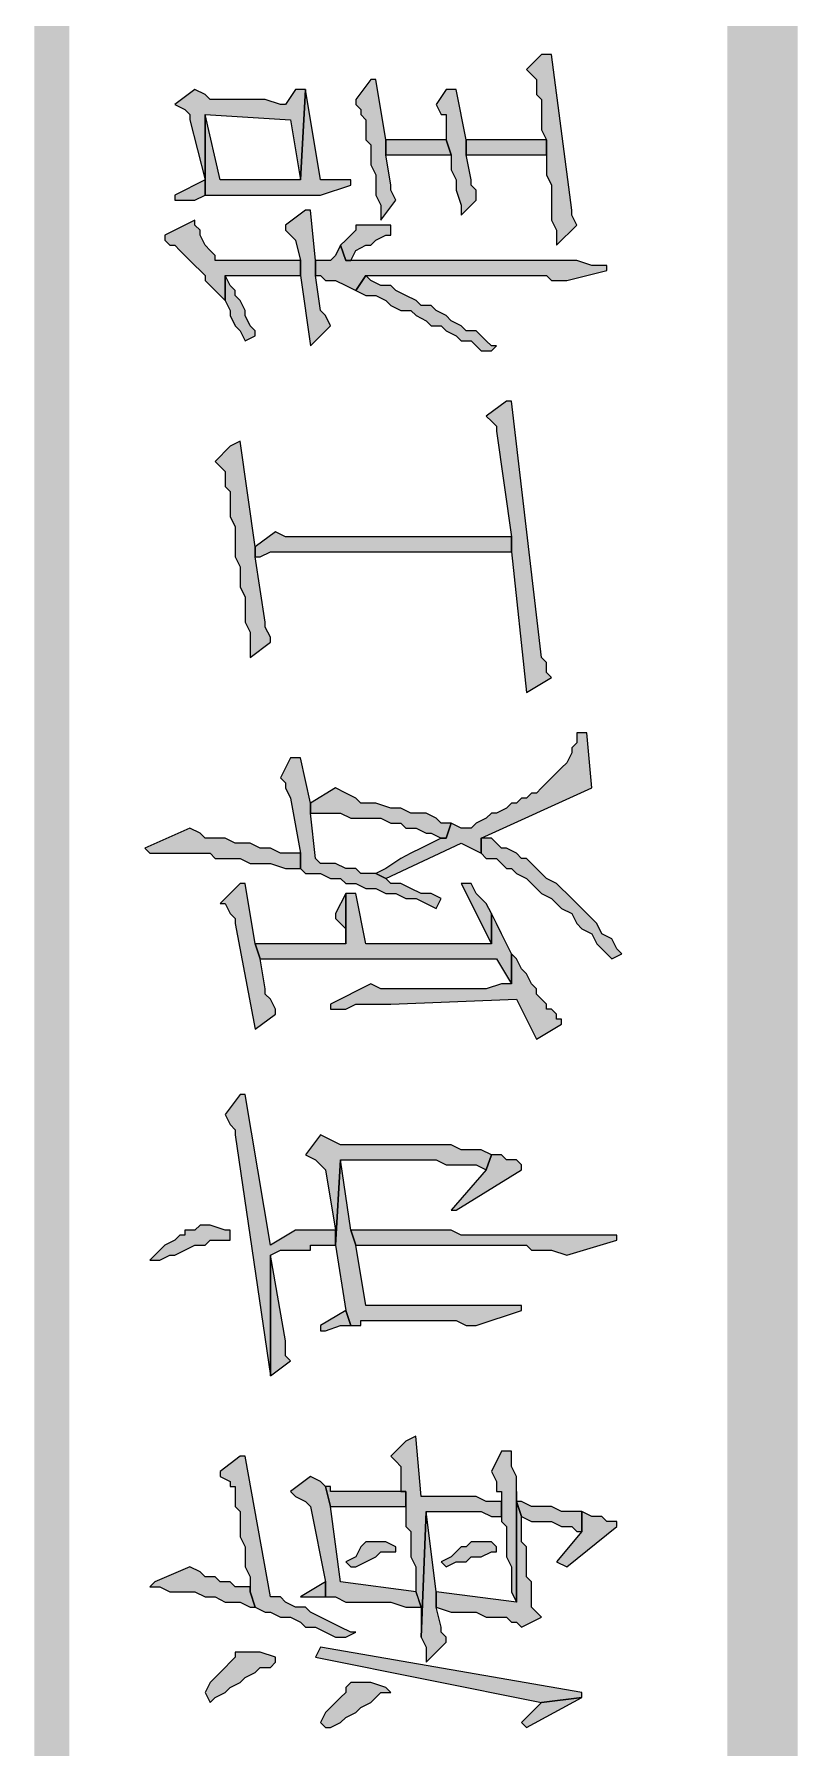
# Model space of a CAD drawing. Header units: millimetres. Extents: x 24 to 410, y 10 to 282.
# Drawn here: x 23.96 to 30.4, y 75.82 to 90.25 of the extents above; entities that cross this region are included whole.
import ezdxf

# ---------------------------------------------------------------- set-up
doc = ezdxf.new("R2010")
doc.units = ezdxf.units.MM

msp = doc.modelspace()

# ---------------------------------------------------------------- hatches: boundary and pattern name
h = msp.add_hatch(color=7)
h.dxf.hatch_style = 2
h.paths.add_polyline_path([(30.395333, 281.643667), (29.802667, 282.236333), (30.395333, 10.244667)])
h = msp.add_hatch(color=7)
h.dxf.hatch_style = 2
h.paths.add_polyline_path([(29.802667, 282.236333), (30.395333, 10.244667), (29.802667, 9.652)])
h = msp.add_hatch(color=7)
h.dxf.hatch_style = 2
h.paths.add_polyline_path([(24.257, 281.94), (23.960667, 281.94), (24.257, 55.837667)])
h = msp.add_hatch(color=7)
h.dxf.hatch_style = 2
h.paths.add_polyline_path([(23.960667, 281.94), (24.257, 55.837667), (23.960667, 55.837667)])
h = msp.add_hatch(color=7)
h.dxf.hatch_style = 2
h.paths.add_polyline_path([(28.109369, 89.958333), (28.151702, 89.916), (28.194035, 89.873667), (28.194035, 89.746667), (28.236369, 89.704333), (28.236369, 89.450333), (28.278702, 89.365667), (28.278702, 89.069333), (28.321035, 88.984667), (28.321035, 88.688333), (28.363369, 88.603667), (28.363369, 88.476667), (28.532702, 88.646), (28.490369, 88.730667), (28.490369, 88.773), (28.321035, 90.085333), (28.236369, 90.085333)])
h = msp.add_hatch(color=7)
h.dxf.hatch_style = 2
h.paths.add_polyline_path([(26.67, 89.704333), (26.67, 89.662), (26.712333, 89.619667), (26.712333, 89.577333), (26.754667, 89.535), (26.754667, 89.365667), (26.797, 89.323333), (26.797, 89.154), (26.839333, 89.069333), (26.839333, 88.9), (26.881667, 88.815333), (26.881667, 88.688333), (27.008667, 88.857667), (26.966333, 88.942333), (26.966333, 88.984667), (26.924, 89.238667), (26.924, 89.365667), (26.839333, 89.873667), (26.797, 89.873667)])
h = msp.add_hatch(color=7)
h.dxf.hatch_style = 2
h.paths.add_polyline_path([(25.146, 89.662), (25.230667, 89.619667), (25.273, 89.577333), (25.273, 89.535), (25.4, 89.027), (25.4, 88.9), (25.4, 89.577333), (26.119667, 89.535), (26.204333, 89.027), (26.246667, 89.789), (26.162, 89.789), (26.077333, 89.662), (26.035, 89.662), (25.908, 89.704333), (25.442333, 89.704333), (25.4, 89.746667), (25.315333, 89.789)])
h = msp.add_hatch(color=7)
h.dxf.hatch_style = 2
h.paths.add_polyline_path([(25.4, 88.9), (26.373667, 88.9), (26.627667, 88.984667), (26.627667, 89.027), (26.585333, 89.027), (26.373667, 89.027), (26.246667, 89.789), (26.204333, 89.027), (26.035, 89.027), (25.908, 89.027), (25.527, 89.027), (25.4, 89.577333)])
h = msp.add_hatch(color=7)
h.dxf.hatch_style = 2
h.paths.add_polyline_path([(27.347333, 89.662), (27.389667, 89.577333), (27.432, 89.577333), (27.432, 89.535), (27.432, 89.365667), (27.474333, 89.238667), (27.474333, 89.111667), (27.516667, 89.027), (27.516667, 88.942333), (27.559, 88.815333), (27.559, 88.730667), (27.686, 88.857667), (27.686, 88.942333), (27.643667, 88.984667), (27.643667, 89.027), (27.601333, 89.238667), (27.601333, 89.365667), (27.516667, 89.789), (27.432, 89.789)])
h = msp.add_hatch(color=7)
h.dxf.hatch_style = 2
h.paths.add_polyline_path([(26.923965, 89.365667), (26.923965, 89.238667), (27.474298, 89.238667), (27.431965, 89.365667)])
h = msp.add_hatch(color=7)
h.dxf.hatch_style = 2
h.paths.add_polyline_path([(28.278667, 89.238667), (28.278667, 89.365667), (27.601333, 89.365667), (27.601333, 89.238667)])
h = msp.add_hatch(color=7)
h.dxf.hatch_style = 2
h.paths.add_polyline_path([(25.146, 88.9), (25.146, 88.857667), (25.230667, 88.857667), (25.315333, 88.857667), (25.4, 88.9), (25.4, 89.027)])
h = msp.add_hatch(color=7)
h.dxf.hatch_style = 2
h.paths.add_polyline_path([(25.061333, 88.561333), (25.061333, 88.519), (25.103667, 88.476667), (25.146, 88.476667), (25.188333, 88.434333), (25.230667, 88.392), (25.315333, 88.307333), (25.357667, 88.265), (25.4, 88.222667), (25.4, 88.180333), (25.442333, 88.138), (25.484667, 88.095667), (25.527, 88.053333), (25.569333, 88.011), (25.569333, 88.222667), (25.611667, 88.222667), (26.204333, 88.222667), (26.204333, 88.349667), (25.484667, 88.349667), (25.484667, 88.392), (25.442333, 88.434333), (25.4, 88.476667), (25.357667, 88.561333), (25.357667, 88.603667), (25.315333, 88.646), (25.315333, 88.688333)])
h = msp.add_hatch(color=7)
h.dxf.hatch_style = 2
h.paths.add_polyline_path([(26.077333, 88.646), (26.077333, 88.603667), (26.119667, 88.561333), (26.162, 88.519), (26.204333, 88.349667), (26.204333, 88.222667), (26.289, 87.63), (26.458333, 87.799333), (26.416, 87.884), (26.373667, 87.926333), (26.331333, 88.222667), (26.331333, 88.349667), (26.289, 88.773), (26.246667, 88.773)])
h = msp.add_hatch(color=7)
h.dxf.hatch_style = 2
h.paths.add_polyline_path([(26.543, 88.476667), (26.585333, 88.349667), (26.627667, 88.349667), (26.67, 88.434333), (26.754667, 88.476667), (26.797, 88.476667), (26.839333, 88.519), (26.924, 88.561333), (26.966333, 88.561333), (26.966333, 88.646), (26.67, 88.646), (26.67, 88.603667), (26.627667, 88.561333), (26.585333, 88.519)])
h = msp.add_hatch(color=7)
h.dxf.hatch_style = 2
h.paths.add_polyline_path([(26.331333, 88.349667), (26.331333, 88.222667), (26.373667, 88.222667), (26.416, 88.180333), (26.500667, 88.180333), (26.585333, 88.138), (26.67, 88.095667), (26.754667, 88.222667), (28.109333, 88.222667), (28.151667, 88.222667), (28.278667, 88.222667), (28.321, 88.180333), (28.448, 88.180333), (28.786667, 88.265), (28.786667, 88.307333), (28.659667, 88.307333), (28.532667, 88.349667), (26.585333, 88.349667), (26.543, 88.476667), (26.500667, 88.392), (26.458333, 88.349667)])
h = msp.add_hatch(color=7)
h.dxf.hatch_style = 2
h.paths.add_polyline_path([(25.569333, 88.011), (25.611667, 87.926333), (25.611667, 87.884), (25.654, 87.799333), (25.696333, 87.757), (25.738667, 87.672333), (25.823333, 87.714667), (25.823333, 87.757), (25.781, 87.799333), (25.738667, 87.884), (25.738667, 87.926333), (25.696333, 88.011), (25.654, 88.053333), (25.654, 88.095667), (25.611667, 88.138), (25.569333, 88.222667)])
h = msp.add_hatch(color=7)
h.dxf.hatch_style = 2
h.paths.add_polyline_path([(26.67, 88.095667), (26.754667, 88.053333), (26.839333, 88.053333), (26.924, 88.011), (26.966333, 87.968667), (27.051, 87.926333), (27.135667, 87.926333), (27.178, 87.884), (27.262667, 87.841667), (27.305, 87.799333), (27.389667, 87.799333), (27.432, 87.757), (27.516667, 87.714667), (27.559, 87.672333), (27.643667, 87.672333), (27.686, 87.63), (27.728333, 87.587667), (27.813, 87.587667), (27.855333, 87.63), (27.813, 87.63), (27.770667, 87.672333), (27.728333, 87.714667), (27.686, 87.757), (27.601333, 87.757), (27.559, 87.799333), (27.474333, 87.841667), (27.432, 87.884), (27.347333, 87.926333), (27.305, 87.968667), (27.220333, 87.968667), (27.178, 88.011), (27.093333, 88.053333), (27.008667, 88.095667), (26.966333, 88.138), (26.881667, 88.138), (26.797, 88.180333), (26.754667, 88.222667)])
h = msp.add_hatch(color=7)
h.dxf.hatch_style = 2
h.paths.add_polyline_path([(27.770667, 87.037333), (27.813, 86.995), (27.855333, 86.952667), (27.855333, 86.910333), (27.982333, 86.021333), (27.982333, 85.894333), (28.109333, 84.709), (28.321, 84.836), (28.278667, 84.878333), (28.278667, 84.963), (28.236333, 85.005333), (27.982333, 87.164333), (27.94, 87.164333)])
h = msp.add_hatch(color=7)
h.dxf.hatch_style = 2
h.paths.add_polyline_path([(25.484667, 86.656333), (25.527, 86.614), (25.569333, 86.571667), (25.569333, 86.444667), (25.611667, 86.402333), (25.611667, 86.190667), (25.654, 86.106), (25.654, 85.852), (25.696333, 85.767333), (25.696333, 85.598), (25.738667, 85.513333), (25.738667, 85.428667), (25.738667, 85.301667), (25.781, 85.217), (25.781, 85.005333), (25.950333, 85.132333), (25.950333, 85.174667), (25.908, 85.259333), (25.908, 85.301667), (25.823333, 85.852), (25.823333, 85.936667), (25.696333, 86.825667), (25.611667, 86.783333)])
h = msp.add_hatch(color=7)
h.dxf.hatch_style = 2
h.paths.add_polyline_path([(25.823333, 85.936667), (25.823333, 85.852), (25.865667, 85.852), (25.950333, 85.894333), (27.982333, 85.894333), (27.982333, 86.021333), (26.246667, 86.021333), (26.204333, 86.021333), (26.077333, 86.021333), (25.992667, 86.063667)])
h = msp.add_hatch(color=7)
h.dxf.hatch_style = 2
h.paths.add_polyline_path([(26.839333, 83.185), (26.924, 83.142667), (27.559, 83.439), (27.643667, 83.396667), (27.728333, 83.354333), (27.728333, 83.481333), (28.659667, 83.904667), (28.617333, 84.370333), (28.532667, 84.370333), (28.532667, 84.285667), (28.490333, 84.243333), (28.490333, 84.201), (28.448, 84.116333), (28.405667, 84.074), (28.363333, 84.031667), (28.321, 83.989333), (28.278667, 83.947), (28.236333, 83.904667), (28.194, 83.862333), (28.151667, 83.862333), (28.109333, 83.82), (28.067, 83.82), (28.024667, 83.777667), (27.982333, 83.777667), (27.94, 83.735333), (27.855333, 83.693), (27.813, 83.693), (27.770667, 83.650667), (27.686, 83.608333), (27.643667, 83.566), (27.559, 83.566), (27.474333, 83.608333), (27.432, 83.481333), (27.389667, 83.481333), (27.305, 83.439), (27.220333, 83.396667), (27.135667, 83.354333), (27.051, 83.312), (26.924, 83.227333)])
h = msp.add_hatch(color=7)
h.dxf.hatch_style = 2
h.paths.add_polyline_path([(26.035, 83.989333), (26.077333, 83.947), (26.077333, 83.904667), (26.119667, 83.82), (26.204333, 83.354333), (26.204333, 83.227333), (26.246667, 83.185), (26.373667, 83.185), (26.458333, 83.142667), (26.543, 83.142667), (26.585333, 83.100333), (26.67, 83.100333), (26.754667, 83.058), (26.839333, 83.058), (26.924, 83.015667), (27.008667, 83.015667), (27.093333, 82.973333), (27.178, 82.973333), (27.262667, 82.931), (27.347333, 82.888667), (27.389667, 82.973333), (27.305, 83.015667), (27.220333, 83.015667), (27.135667, 83.058), (27.051, 83.100333), (26.966333, 83.100333), (26.924, 83.142667), (26.839333, 83.185), (26.712333, 83.185), (26.67, 83.227333), (26.585333, 83.227333), (26.500667, 83.269667), (26.373667, 83.269667), (26.331333, 83.312), (26.289, 83.693), (26.289, 83.777667), (26.204333, 84.158667), (26.119667, 84.158667)])
h = msp.add_hatch(color=7)
h.dxf.hatch_style = 2
h.paths.add_polyline_path([(26.289, 83.777667), (26.289, 83.693), (26.331333, 83.693), (26.543, 83.693), (26.627667, 83.650667), (26.881667, 83.650667), (26.966333, 83.608333), (27.051, 83.608333), (27.093333, 83.566), (27.178, 83.566), (27.262667, 83.523667), (27.305, 83.523667), (27.389667, 83.481333), (27.432, 83.481333), (27.474333, 83.608333), (27.389667, 83.608333), (27.347333, 83.650667), (27.262667, 83.693), (27.135667, 83.693), (27.051, 83.735333), (26.966333, 83.735333), (26.839333, 83.777667), (26.712333, 83.777667), (26.67, 83.82), (26.585333, 83.862333), (26.500667, 83.904667)])
h = msp.add_hatch(color=7)
h.dxf.hatch_style = 2
h.paths.add_polyline_path([(24.892035, 83.396667), (24.934369, 83.354333), (25.442369, 83.354333), (25.484702, 83.312), (25.696369, 83.312), (25.781035, 83.269667), (25.950369, 83.269667), (26.077369, 83.227333), (26.204369, 83.227333), (26.204369, 83.354333), (26.035035, 83.354333), (25.950369, 83.396667), (25.865702, 83.396667), (25.781035, 83.439), (25.738702, 83.439), (25.654035, 83.439), (25.569369, 83.481333), (25.400035, 83.481333), (25.357702, 83.523667), (25.273035, 83.566)])
h = msp.add_hatch(color=7)
h.dxf.hatch_style = 2
h.paths.add_polyline_path([(27.728333, 83.354333), (27.770667, 83.312), (27.855333, 83.312), (27.897667, 83.269667), (27.94, 83.227333), (27.982333, 83.227333), (28.024667, 83.185), (28.109333, 83.142667), (28.151667, 83.100333), (28.194, 83.058), (28.236333, 83.015667), (28.321, 82.973333), (28.363333, 82.931), (28.405667, 82.888667), (28.490333, 82.846333), (28.532667, 82.761667), (28.575, 82.719333), (28.659667, 82.677), (28.702, 82.592333), (28.744333, 82.55), (28.829, 82.465333), (28.913667, 82.507667), (28.871333, 82.55), (28.829, 82.634667), (28.744333, 82.677), (28.702, 82.761667), (28.659667, 82.804), (28.617333, 82.846333), (28.532667, 82.931), (28.490333, 82.973333), (28.448, 83.015667), (28.405667, 83.058), (28.363333, 83.100333), (28.278667, 83.142667), (28.236333, 83.185), (28.194, 83.227333), (28.151667, 83.269667), (28.109333, 83.312), (28.067, 83.312), (28.024667, 83.354333), (27.94, 83.396667), (27.897667, 83.396667), (27.855333, 83.439), (27.813, 83.481333), (27.728333, 83.481333)])
h = msp.add_hatch(color=7)
h.dxf.hatch_style = 2
h.paths.add_polyline_path([(25.527, 82.931), (25.569333, 82.931), (25.611667, 82.846333), (25.654, 82.804), (25.654, 82.761667), (25.823333, 81.872667), (25.992667, 81.999667), (25.992667, 82.042), (25.950333, 82.126667), (25.908, 82.169), (25.908, 82.211333), (25.865667, 82.465333), (25.823333, 82.592333), (25.738667, 83.100333), (25.696333, 83.100333)])
h = msp.add_hatch(color=7)
h.dxf.hatch_style = 2
h.paths.add_polyline_path([(25.823333, 82.592333), (25.865667, 82.465333), (27.855333, 82.465333), (27.982333, 82.253667), (27.982333, 82.507667), (27.94, 82.592333), (27.897667, 82.677), (27.855333, 82.761667), (27.813, 82.846333), (27.813, 82.592333), (26.754667, 82.592333), (26.67, 83.015667), (26.585333, 83.015667), (26.585333, 82.592333)])
h = msp.add_hatch(color=7)
h.dxf.hatch_style = 2
h.paths.add_polyline_path([(26.500667, 82.846333), (26.500667, 82.804), (26.543, 82.761667), (26.585333, 82.719333), (26.585333, 82.592333), (26.585333, 83.015667)])
h = msp.add_hatch(color=7)
h.dxf.hatch_style = 2
h.paths.add_polyline_path([(27.559, 83.100333), (27.813, 82.592333), (27.813, 82.846333), (27.770667, 82.931), (27.686, 83.015667), (27.643667, 83.100333)])
h = msp.add_hatch(color=7)
h.dxf.hatch_style = 2
h.paths.add_polyline_path([(26.458333, 82.084333), (26.458333, 82.042), (26.585333, 82.042), (26.67, 82.084333), (26.966333, 82.084333), (28.024667, 82.126667), (28.194, 81.788), (28.405667, 81.915), (28.405667, 81.957333), (28.363333, 81.957333), (28.363333, 81.999667), (28.321, 82.042), (28.278667, 82.042), (28.278667, 82.084333), (28.236333, 82.126667), (28.194, 82.169), (28.194, 82.211333), (28.151667, 82.253667), (28.109333, 82.338333), (28.067, 82.380667), (28.024667, 82.465333), (27.982333, 82.507667), (27.982333, 82.253667), (27.897667, 82.253667), (27.770667, 82.211333), (26.881667, 82.211333), (26.797, 82.253667)])
h = msp.add_hatch(color=7)
h.dxf.hatch_style = 2
h.paths.add_polyline_path([(25.569333, 81.153), (25.611667, 81.068333), (25.654, 81.026), (25.654, 80.983667), (25.950333, 78.951667), (25.950333, 79.967667), (26.035, 80.01), (26.289, 80.01), (26.289, 80.052333), (26.500667, 80.052333), (26.500667, 80.179333), (26.162, 80.179333), (25.950333, 80.052333), (25.738667, 81.322333), (25.696333, 81.322333)])
h = msp.add_hatch(color=7)
h.dxf.hatch_style = 2
h.paths.add_polyline_path([(26.246667, 80.814333), (26.331333, 80.772), (26.373667, 80.729667), (26.416, 80.687333), (26.500667, 80.179333), (26.500667, 80.052333), (26.543, 80.772), (27.347333, 80.772), (27.432, 80.729667), (27.686, 80.729667), (27.770667, 80.687333), (27.813, 80.814333), (27.728333, 80.856667), (27.559, 80.856667), (27.474333, 80.899), (26.543, 80.899), (26.458333, 80.941333), (26.373667, 80.983667)])
h = msp.add_hatch(color=7)
h.dxf.hatch_style = 2
h.paths.add_polyline_path([(26.500667, 80.052333), (26.585333, 79.502), (26.627667, 79.375), (26.712333, 79.375), (26.712333, 79.417333), (27.516667, 79.417333), (27.601333, 79.375), (27.686, 79.375), (28.067, 79.502), (28.067, 79.544333), (27.686, 79.544333), (26.754667, 79.544333), (26.67, 80.052333), (26.627667, 80.179333), (26.543, 80.772)])
h = msp.add_hatch(color=7)
h.dxf.hatch_style = 2
h.paths.add_polyline_path([(27.474333, 80.348667), (27.516667, 80.348667), (28.067, 80.687333), (28.067, 80.729667), (28.024667, 80.772), (27.94, 80.772), (27.897667, 80.814333), (27.813, 80.814333), (27.770667, 80.687333)])
h = msp.add_hatch(color=7)
h.dxf.hatch_style = 2
h.paths.add_polyline_path([(24.934369, 79.925333), (25.019035, 79.925333), (25.103702, 79.967667), (25.146035, 79.967667), (25.230702, 80.01), (25.315369, 80.052333), (25.400035, 80.052333), (25.442369, 80.094667), (25.611702, 80.094667), (25.611702, 80.179333), (25.569369, 80.179333), (25.442369, 80.221667), (25.357702, 80.221667), (25.315369, 80.179333), (25.230702, 80.179333), (25.230702, 80.137), (25.188369, 80.137), (25.146035, 80.094667), (25.061369, 80.052333), (25.019035, 80.01)])
h = msp.add_hatch(color=7)
h.dxf.hatch_style = 2
h.paths.add_polyline_path([(26.627667, 80.179333), (26.67, 80.052333), (28.109333, 80.052333), (28.151667, 80.01), (28.321, 80.01), (28.448, 79.967667), (28.871333, 80.094667), (28.871333, 80.137), (28.786667, 80.137), (28.702, 80.137), (27.559, 80.137), (27.474333, 80.179333)])
h = msp.add_hatch(color=7)
h.dxf.hatch_style = 2
h.paths.add_polyline_path([(25.950369, 78.951667), (26.119702, 79.078667), (26.077369, 79.121), (26.077369, 79.248), (25.950369, 79.967667)])
h = msp.add_hatch(color=7)
h.dxf.hatch_style = 2
h.paths.add_polyline_path([(26.373667, 79.375), (26.373667, 79.332667), (26.416, 79.332667), (26.543, 79.375), (26.627667, 79.375), (26.585333, 79.502)])
h = msp.add_hatch(color=7)
h.dxf.hatch_style = 2
h.paths.add_polyline_path([(26.966298, 78.274333), (27.008631, 78.232), (27.050965, 78.189667), (27.050965, 77.978), (27.093298, 77.978), (27.093298, 77.681667), (27.135631, 77.639333), (27.135631, 77.427667), (27.177965, 77.343), (27.177965, 77.131333), (27.220298, 77.004333), (27.220298, 76.750333), (27.262631, 77.808667), (27.728298, 77.808667), (27.812965, 77.766333), (27.897631, 77.766333), (27.897631, 77.893333), (27.770631, 77.893333), (27.685965, 77.935667), (27.220298, 77.935667), (27.177965, 78.443667), (27.093298, 78.401333)])
h = msp.add_hatch(color=7)
h.dxf.hatch_style = 2
h.paths.add_polyline_path([(25.527, 78.147333), (25.527, 78.105), (25.611667, 78.062667), (25.611667, 78.020333), (25.654, 78.020333), (25.654, 77.851), (25.696333, 77.808667), (25.696333, 77.597), (25.738667, 77.512333), (25.738667, 77.343), (25.781, 77.258333), (25.781, 77.131333), (25.823333, 77.004333), (25.908, 76.962), (25.950333, 76.962), (26.035, 76.919667), (26.119667, 76.919667), (26.204333, 76.877333), (26.246667, 76.835), (26.331333, 76.835), (26.416, 76.792667), (26.500667, 76.750333), (26.585333, 76.750333), (26.67, 76.792667), (26.627667, 76.792667), (26.543, 76.835), (26.458333, 76.877333), (26.373667, 76.919667), (26.289, 76.962), (26.246667, 77.004333), (26.162, 77.004333), (26.077333, 77.046667), (26.035, 77.089), (25.950333, 77.089), (25.738667, 78.274333), (25.696333, 78.274333)])
h = msp.add_hatch(color=7)
h.dxf.hatch_style = 2
h.paths.add_polyline_path([(27.813, 78.147333), (27.855333, 78.062667), (27.855333, 77.978), (27.897667, 77.978), (27.897667, 77.724), (27.94, 77.681667), (27.94, 77.427667), (27.982333, 77.343), (27.982333, 77.131333), (28.024667, 77.046667), (28.024667, 78.105), (27.982333, 78.189667), (27.982333, 78.316667), (27.897667, 78.316667)])
h = msp.add_hatch(color=7)
h.dxf.hatch_style = 2
h.paths.add_polyline_path([(26.119667, 77.978), (26.162, 77.935667), (26.246667, 77.893333), (26.289, 77.851), (26.416, 77.216), (26.416, 77.089), (26.500667, 77.089), (26.585333, 77.046667), (26.966333, 77.046667), (27.093333, 77.004333), (27.220333, 77.004333), (27.178, 77.131333), (26.543, 77.216), (26.458333, 77.851), (26.416, 78.020333), (26.373667, 78.062667), (26.289, 78.105)])
h = msp.add_hatch(color=7)
h.dxf.hatch_style = 2
h.paths.add_polyline_path([(26.416, 78.020333), (26.458333, 77.851), (27.093333, 77.851), (27.093333, 77.978), (26.458333, 77.978), (26.458333, 78.020333)])
h = msp.add_hatch(color=7)
h.dxf.hatch_style = 2
h.paths.add_polyline_path([(27.347333, 77.131333), (27.347333, 77.004333), (27.474333, 76.962), (27.686, 76.962), (27.770667, 76.919667), (27.94, 76.919667), (27.982333, 76.877333), (28.024667, 76.877333), (28.067, 76.835), (28.236333, 76.919667), (28.194, 76.962), (28.151667, 77.004333), (28.151667, 77.216), (28.109333, 77.258333), (28.109333, 77.300667), (28.109333, 77.512333), (28.067, 77.554667), (28.067, 77.766333), (28.024667, 77.893333), (28.024667, 77.978), (28.024667, 77.046667)])
h = msp.add_hatch(color=7)
h.dxf.hatch_style = 2
h.paths.add_polyline_path([(27.220333, 76.750333), (27.262667, 76.665667), (27.262667, 76.538667), (27.432, 76.708), (27.432, 76.750333), (27.389667, 76.792667), (27.389667, 76.835), (27.347333, 77.004333), (27.347333, 77.131333), (27.262667, 77.808667)])
h = msp.add_hatch(color=7)
h.dxf.hatch_style = 2
h.paths.add_polyline_path([(28.024631, 77.893333), (28.066965, 77.766333), (28.151631, 77.724), (28.320965, 77.724), (28.405631, 77.681667), (28.490298, 77.681667), (28.532631, 77.639333), (28.574965, 77.639333), (28.574965, 77.808667), (28.405631, 77.808667), (28.320965, 77.851), (28.151631, 77.851), (28.066965, 77.893333)])
h = msp.add_hatch(color=7)
h.dxf.hatch_style = 2
h.paths.add_polyline_path([(28.363333, 77.385333), (28.448, 77.343), (28.871333, 77.681667), (28.871333, 77.724), (28.786667, 77.724), (28.744333, 77.766333), (28.659667, 77.766333), (28.575, 77.808667), (28.575, 77.639333)])
h = msp.add_hatch(color=7)
h.dxf.hatch_style = 2
h.paths.add_polyline_path([(26.585333, 77.385333), (26.627667, 77.343), (26.67, 77.343), (26.754667, 77.385333), (26.839333, 77.427667), (26.881667, 77.47), (27.008667, 77.47), (27.008667, 77.512333), (26.924, 77.554667), (26.754667, 77.554667), (26.712333, 77.512333), (26.67, 77.427667)])
h = msp.add_hatch(color=7)
h.dxf.hatch_style = 2
h.paths.add_polyline_path([(27.389667, 77.385333), (27.432, 77.343), (27.516667, 77.385333), (27.601333, 77.385333), (27.643667, 77.427667), (27.728333, 77.427667), (27.813, 77.47), (27.855333, 77.47), (27.855333, 77.512333), (27.813, 77.554667), (27.643667, 77.554667), (27.601333, 77.512333), (27.559, 77.512333), (27.474333, 77.427667)])
h = msp.add_hatch(color=7)
h.dxf.hatch_style = 2
h.paths.add_polyline_path([(24.934369, 77.173667), (25.019035, 77.173667), (25.103702, 77.131333), (25.315369, 77.131333), (25.400035, 77.089), (25.484702, 77.089), (25.569369, 77.046667), (25.696369, 77.046667), (25.781035, 77.004333), (25.823369, 77.004333), (25.781035, 77.131333), (25.781035, 77.173667), (25.654035, 77.173667), (25.611702, 77.216), (25.527035, 77.216), (25.484702, 77.258333), (25.400035, 77.258333), (25.357702, 77.300667), (25.273035, 77.343), (24.976702, 77.216)])
h = msp.add_hatch(color=7)
h.dxf.hatch_style = 2
h.paths.add_polyline_path([(26.204333, 77.089), (26.416, 77.089), (26.416, 77.216)])
h = msp.add_hatch(color=7)
h.dxf.hatch_style = 2
h.paths.add_polyline_path([(26.331333, 76.581), (28.236333, 76.2), (28.575, 76.242333), (28.575, 76.284667), (26.373667, 76.665667)])
h = msp.add_hatch(color=7)
h.dxf.hatch_style = 2
h.paths.add_polyline_path([(25.4, 76.284667), (25.442333, 76.2), (25.484667, 76.242333), (25.569333, 76.284667), (25.611667, 76.327), (25.696333, 76.369333), (25.738667, 76.411667), (25.823333, 76.454), (25.865667, 76.496333), (25.950333, 76.496333), (25.992667, 76.538667), (25.992667, 76.581), (25.865667, 76.623333), (25.654, 76.623333), (25.654, 76.581), (25.611667, 76.538667), (25.569333, 76.496333), (25.527, 76.454), (25.442333, 76.369333)])
h = msp.add_hatch(color=7)
h.dxf.hatch_style = 2
h.paths.add_polyline_path([(26.373667, 76.030667), (26.416, 75.988333), (26.458333, 75.988333), (26.543, 76.030667), (26.585333, 76.073), (26.67, 76.115333), (26.712333, 76.157667), (26.797, 76.2), (26.839333, 76.242333), (26.881667, 76.284667), (26.966333, 76.284667), (26.924, 76.327), (26.797, 76.369333), (26.627667, 76.369333), (26.585333, 76.327), (26.585333, 76.284667), (26.543, 76.242333), (26.500667, 76.2), (26.416, 76.115333)])
h = msp.add_hatch(color=7)
h.dxf.hatch_style = 2
h.paths.add_polyline_path([(28.067035, 76.030667), (28.109369, 75.988333), (28.575035, 76.242333), (28.236369, 76.2)])

# ---------------------------------------------------------------- linework, layer by layer
at = {"color": 7, "lineweight": 0}
for points in [[(28.109369, 89.958333), (28.151702, 89.916), (28.194035, 89.873667), (28.194035, 89.746667), (28.236369, 89.704333), (28.236369, 89.450333), (28.278702, 89.365667), (28.278702, 89.069333), (28.321035, 88.984667), (28.321035, 88.688333), (28.363369, 88.603667), (28.363369, 88.476667), (28.532702, 88.646), (28.490369, 88.730667), (28.490369, 88.773), (28.321035, 90.085333), (28.236369, 90.085333)], [(26.67, 89.704333), (26.67, 89.662), (26.712333, 89.619667), (26.712333, 89.577333), (26.754667, 89.535), (26.754667, 89.365667), (26.797, 89.323333), (26.797, 89.154), (26.839333, 89.069333), (26.839333, 88.9), (26.881667, 88.815333), (26.881667, 88.688333), (27.008667, 88.857667), (26.966333, 88.942333), (26.966333, 88.984667), (26.924, 89.238667), (26.924, 89.365667), (26.839333, 89.873667), (26.797, 89.873667)], [(25.146, 89.662), (25.230667, 89.619667), (25.273, 89.577333), (25.273, 89.535), (25.4, 89.027), (25.4, 88.9), (25.4, 89.577333), (26.119667, 89.535), (26.204333, 89.027), (26.246667, 89.789), (26.162, 89.789), (26.077333, 89.662), (26.035, 89.662), (25.908, 89.704333), (25.442333, 89.704333), (25.4, 89.746667), (25.315333, 89.789)], [(25.4, 88.9), (26.373667, 88.9), (26.627667, 88.984667), (26.627667, 89.027), (26.585333, 89.027), (26.373667, 89.027), (26.246667, 89.789), (26.204333, 89.027), (26.035, 89.027), (25.908, 89.027), (25.527, 89.027), (25.4, 89.577333)], [(27.347333, 89.662), (27.389667, 89.577333), (27.432, 89.577333), (27.432, 89.535), (27.432, 89.365667), (27.474333, 89.238667), (27.474333, 89.111667), (27.516667, 89.027), (27.516667, 88.942333), (27.559, 88.815333), (27.559, 88.730667), (27.686, 88.857667), (27.686, 88.942333), (27.643667, 88.984667), (27.643667, 89.027), (27.601333, 89.238667), (27.601333, 89.365667), (27.516667, 89.789), (27.432, 89.789)], [(26.923965, 89.365667), (26.923965, 89.238667), (27.474298, 89.238667), (27.431965, 89.365667)], [(28.278667, 89.238667), (28.278667, 89.365667), (27.601333, 89.365667), (27.601333, 89.238667)], [(25.146, 88.9), (25.146, 88.857667), (25.230667, 88.857667), (25.315333, 88.857667), (25.4, 88.9), (25.4, 89.027)], [(25.061333, 88.561333), (25.061333, 88.519), (25.103667, 88.476667), (25.146, 88.476667), (25.188333, 88.434333), (25.230667, 88.392), (25.315333, 88.307333), (25.357667, 88.265), (25.4, 88.222667), (25.4, 88.180333), (25.442333, 88.138), (25.484667, 88.095667), (25.527, 88.053333), (25.569333, 88.011), (25.569333, 88.222667), (25.611667, 88.222667), (26.204333, 88.222667), (26.204333, 88.349667), (25.484667, 88.349667), (25.484667, 88.392), (25.442333, 88.434333), (25.4, 88.476667), (25.357667, 88.561333), (25.357667, 88.603667), (25.315333, 88.646), (25.315333, 88.688333)], [(26.077333, 88.646), (26.077333, 88.603667), (26.119667, 88.561333), (26.162, 88.519), (26.204333, 88.349667), (26.204333, 88.222667), (26.289, 87.63), (26.458333, 87.799333), (26.416, 87.884), (26.373667, 87.926333), (26.331333, 88.222667), (26.331333, 88.349667), (26.289, 88.773), (26.246667, 88.773)], [(26.543, 88.476667), (26.585333, 88.349667), (26.627667, 88.349667), (26.67, 88.434333), (26.754667, 88.476667), (26.797, 88.476667), (26.839333, 88.519), (26.924, 88.561333), (26.966333, 88.561333), (26.966333, 88.646), (26.67, 88.646), (26.67, 88.603667), (26.627667, 88.561333), (26.585333, 88.519)], [(26.331333, 88.349667), (26.331333, 88.222667), (26.373667, 88.222667), (26.416, 88.180333), (26.500667, 88.180333), (26.585333, 88.138), (26.67, 88.095667), (26.754667, 88.222667), (28.109333, 88.222667), (28.151667, 88.222667), (28.278667, 88.222667), (28.321, 88.180333), (28.448, 88.180333), (28.786667, 88.265), (28.786667, 88.307333), (28.659667, 88.307333), (28.532667, 88.349667), (26.585333, 88.349667), (26.543, 88.476667), (26.500667, 88.392), (26.458333, 88.349667)], [(25.569333, 88.011), (25.611667, 87.926333), (25.611667, 87.884), (25.654, 87.799333), (25.696333, 87.757), (25.738667, 87.672333), (25.823333, 87.714667), (25.823333, 87.757), (25.781, 87.799333), (25.738667, 87.884), (25.738667, 87.926333), (25.696333, 88.011), (25.654, 88.053333), (25.654, 88.095667), (25.611667, 88.138), (25.569333, 88.222667)], [(26.67, 88.095667), (26.754667, 88.053333), (26.839333, 88.053333), (26.924, 88.011), (26.966333, 87.968667), (27.051, 87.926333), (27.135667, 87.926333), (27.178, 87.884), (27.262667, 87.841667), (27.305, 87.799333), (27.389667, 87.799333), (27.432, 87.757), (27.516667, 87.714667), (27.559, 87.672333), (27.643667, 87.672333), (27.686, 87.63), (27.728333, 87.587667), (27.813, 87.587667), (27.855333, 87.63), (27.813, 87.63), (27.770667, 87.672333), (27.728333, 87.714667), (27.686, 87.757), (27.601333, 87.757), (27.559, 87.799333), (27.474333, 87.841667), (27.432, 87.884), (27.347333, 87.926333), (27.305, 87.968667), (27.220333, 87.968667), (27.178, 88.011), (27.093333, 88.053333), (27.008667, 88.095667), (26.966333, 88.138), (26.881667, 88.138), (26.797, 88.180333), (26.754667, 88.222667)], [(27.770667, 87.037333), (27.813, 86.995), (27.855333, 86.952667), (27.855333, 86.910333), (27.982333, 86.021333), (27.982333, 85.894333), (28.109333, 84.709), (28.321, 84.836), (28.278667, 84.878333), (28.278667, 84.963), (28.236333, 85.005333), (27.982333, 87.164333), (27.94, 87.164333)], [(25.484667, 86.656333), (25.527, 86.614), (25.569333, 86.571667), (25.569333, 86.444667), (25.611667, 86.402333), (25.611667, 86.190667), (25.654, 86.106), (25.654, 85.852), (25.696333, 85.767333), (25.696333, 85.598), (25.738667, 85.513333), (25.738667, 85.428667), (25.738667, 85.301667), (25.781, 85.217), (25.781, 85.005333), (25.950333, 85.132333), (25.950333, 85.174667), (25.908, 85.259333), (25.908, 85.301667), (25.823333, 85.852), (25.823333, 85.936667), (25.696333, 86.825667), (25.611667, 86.783333)], [(25.823333, 85.936667), (25.823333, 85.852), (25.865667, 85.852), (25.950333, 85.894333), (27.982333, 85.894333), (27.982333, 86.021333), (26.246667, 86.021333), (26.204333, 86.021333), (26.077333, 86.021333), (25.992667, 86.063667)], [(26.839333, 83.185), (26.924, 83.142667), (27.559, 83.439), (27.643667, 83.396667), (27.728333, 83.354333), (27.728333, 83.481333), (28.659667, 83.904667), (28.617333, 84.370333), (28.532667, 84.370333), (28.532667, 84.285667), (28.490333, 84.243333), (28.490333, 84.201), (28.448, 84.116333), (28.405667, 84.074), (28.363333, 84.031667), (28.321, 83.989333), (28.278667, 83.947), (28.236333, 83.904667), (28.194, 83.862333), (28.151667, 83.862333), (28.109333, 83.82), (28.067, 83.82), (28.024667, 83.777667), (27.982333, 83.777667), (27.94, 83.735333), (27.855333, 83.693), (27.813, 83.693), (27.770667, 83.650667), (27.686, 83.608333), (27.643667, 83.566), (27.559, 83.566), (27.474333, 83.608333), (27.432, 83.481333), (27.389667, 83.481333), (27.305, 83.439), (27.220333, 83.396667), (27.135667, 83.354333), (27.051, 83.312), (26.924, 83.227333)], [(26.035, 83.989333), (26.077333, 83.947), (26.077333, 83.904667), (26.119667, 83.82), (26.204333, 83.354333), (26.204333, 83.227333), (26.246667, 83.185), (26.373667, 83.185), (26.458333, 83.142667), (26.543, 83.142667), (26.585333, 83.100333), (26.67, 83.100333), (26.754667, 83.058), (26.839333, 83.058), (26.924, 83.015667), (27.008667, 83.015667), (27.093333, 82.973333), (27.178, 82.973333), (27.262667, 82.931), (27.347333, 82.888667), (27.389667, 82.973333), (27.305, 83.015667), (27.220333, 83.015667), (27.135667, 83.058), (27.051, 83.100333), (26.966333, 83.100333), (26.924, 83.142667), (26.839333, 83.185), (26.712333, 83.185), (26.67, 83.227333), (26.585333, 83.227333), (26.500667, 83.269667), (26.373667, 83.269667), (26.331333, 83.312), (26.289, 83.693), (26.289, 83.777667), (26.204333, 84.158667), (26.119667, 84.158667)], [(26.289, 83.777667), (26.289, 83.693), (26.331333, 83.693), (26.543, 83.693), (26.627667, 83.650667), (26.881667, 83.650667), (26.966333, 83.608333), (27.051, 83.608333), (27.093333, 83.566), (27.178, 83.566), (27.262667, 83.523667), (27.305, 83.523667), (27.389667, 83.481333), (27.432, 83.481333), (27.474333, 83.608333), (27.389667, 83.608333), (27.347333, 83.650667), (27.262667, 83.693), (27.135667, 83.693), (27.051, 83.735333), (26.966333, 83.735333), (26.839333, 83.777667), (26.712333, 83.777667), (26.67, 83.82), (26.585333, 83.862333), (26.500667, 83.904667)], [(24.892035, 83.396667), (24.934369, 83.354333), (25.442369, 83.354333), (25.484702, 83.312), (25.696369, 83.312), (25.781035, 83.269667), (25.950369, 83.269667), (26.077369, 83.227333), (26.204369, 83.227333), (26.204369, 83.354333), (26.035035, 83.354333), (25.950369, 83.396667), (25.865702, 83.396667), (25.781035, 83.439), (25.738702, 83.439), (25.654035, 83.439), (25.569369, 83.481333), (25.400035, 83.481333), (25.357702, 83.523667), (25.273035, 83.566)], [(27.728333, 83.354333), (27.770667, 83.312), (27.855333, 83.312), (27.897667, 83.269667), (27.94, 83.227333), (27.982333, 83.227333), (28.024667, 83.185), (28.109333, 83.142667), (28.151667, 83.100333), (28.194, 83.058), (28.236333, 83.015667), (28.321, 82.973333), (28.363333, 82.931), (28.405667, 82.888667), (28.490333, 82.846333), (28.532667, 82.761667), (28.575, 82.719333), (28.659667, 82.677), (28.702, 82.592333), (28.744333, 82.55), (28.829, 82.465333), (28.913667, 82.507667), (28.871333, 82.55), (28.829, 82.634667), (28.744333, 82.677), (28.702, 82.761667), (28.659667, 82.804), (28.617333, 82.846333), (28.532667, 82.931), (28.490333, 82.973333), (28.448, 83.015667), (28.405667, 83.058), (28.363333, 83.100333), (28.278667, 83.142667), (28.236333, 83.185), (28.194, 83.227333), (28.151667, 83.269667), (28.109333, 83.312), (28.067, 83.312), (28.024667, 83.354333), (27.94, 83.396667), (27.897667, 83.396667), (27.855333, 83.439), (27.813, 83.481333), (27.728333, 83.481333)], [(25.527, 82.931), (25.569333, 82.931), (25.611667, 82.846333), (25.654, 82.804), (25.654, 82.761667), (25.823333, 81.872667), (25.992667, 81.999667), (25.992667, 82.042), (25.950333, 82.126667), (25.908, 82.169), (25.908, 82.211333), (25.865667, 82.465333), (25.823333, 82.592333), (25.738667, 83.100333), (25.696333, 83.100333)], [(25.823333, 82.592333), (25.865667, 82.465333), (27.855333, 82.465333), (27.982333, 82.253667), (27.982333, 82.507667), (27.94, 82.592333), (27.897667, 82.677), (27.855333, 82.761667), (27.813, 82.846333), (27.813, 82.592333), (26.754667, 82.592333), (26.67, 83.015667), (26.585333, 83.015667), (26.585333, 82.592333)], [(26.500667, 82.846333), (26.500667, 82.804), (26.543, 82.761667), (26.585333, 82.719333), (26.585333, 82.592333), (26.585333, 83.015667)], [(27.559, 83.100333), (27.813, 82.592333), (27.813, 82.846333), (27.770667, 82.931), (27.686, 83.015667), (27.643667, 83.100333)], [(26.458333, 82.084333), (26.458333, 82.042), (26.585333, 82.042), (26.67, 82.084333), (26.966333, 82.084333), (28.024667, 82.126667), (28.194, 81.788), (28.405667, 81.915), (28.405667, 81.957333), (28.363333, 81.957333), (28.363333, 81.999667), (28.321, 82.042), (28.278667, 82.042), (28.278667, 82.084333), (28.236333, 82.126667), (28.194, 82.169), (28.194, 82.211333), (28.151667, 82.253667), (28.109333, 82.338333), (28.067, 82.380667), (28.024667, 82.465333), (27.982333, 82.507667), (27.982333, 82.253667), (27.897667, 82.253667), (27.770667, 82.211333), (26.881667, 82.211333), (26.797, 82.253667)], [(25.569333, 81.153), (25.611667, 81.068333), (25.654, 81.026), (25.654, 80.983667), (25.950333, 78.951667), (25.950333, 79.967667), (26.035, 80.01), (26.289, 80.01), (26.289, 80.052333), (26.500667, 80.052333), (26.500667, 80.179333), (26.162, 80.179333), (25.950333, 80.052333), (25.738667, 81.322333), (25.696333, 81.322333)], [(26.246667, 80.814333), (26.331333, 80.772), (26.373667, 80.729667), (26.416, 80.687333), (26.500667, 80.179333), (26.500667, 80.052333), (26.543, 80.772), (27.347333, 80.772), (27.432, 80.729667), (27.686, 80.729667), (27.770667, 80.687333), (27.813, 80.814333), (27.728333, 80.856667), (27.559, 80.856667), (27.474333, 80.899), (26.543, 80.899), (26.458333, 80.941333), (26.373667, 80.983667)], [(26.500667, 80.052333), (26.585333, 79.502), (26.627667, 79.375), (26.712333, 79.375), (26.712333, 79.417333), (27.516667, 79.417333), (27.601333, 79.375), (27.686, 79.375), (28.067, 79.502), (28.067, 79.544333), (27.686, 79.544333), (26.754667, 79.544333), (26.67, 80.052333), (26.627667, 80.179333), (26.543, 80.772)], [(27.474333, 80.348667), (27.516667, 80.348667), (28.067, 80.687333), (28.067, 80.729667), (28.024667, 80.772), (27.94, 80.772), (27.897667, 80.814333), (27.813, 80.814333), (27.770667, 80.687333)], [(24.934369, 79.925333), (25.019035, 79.925333), (25.103702, 79.967667), (25.146035, 79.967667), (25.230702, 80.01), (25.315369, 80.052333), (25.400035, 80.052333), (25.442369, 80.094667), (25.611702, 80.094667), (25.611702, 80.179333), (25.569369, 80.179333), (25.442369, 80.221667), (25.357702, 80.221667), (25.315369, 80.179333), (25.230702, 80.179333), (25.230702, 80.137), (25.188369, 80.137), (25.146035, 80.094667), (25.061369, 80.052333), (25.019035, 80.01)], [(26.627667, 80.179333), (26.67, 80.052333), (28.109333, 80.052333), (28.151667, 80.01), (28.321, 80.01), (28.448, 79.967667), (28.871333, 80.094667), (28.871333, 80.137), (28.786667, 80.137), (28.702, 80.137), (27.559, 80.137), (27.474333, 80.179333)], [(25.950369, 78.951667), (26.119702, 79.078667), (26.077369, 79.121), (26.077369, 79.248), (25.950369, 79.967667)], [(26.373667, 79.375), (26.373667, 79.332667), (26.416, 79.332667), (26.543, 79.375), (26.627667, 79.375), (26.585333, 79.502)], [(26.966298, 78.274333), (27.008631, 78.232), (27.050965, 78.189667), (27.050965, 77.978), (27.093298, 77.978), (27.093298, 77.681667), (27.135631, 77.639333), (27.135631, 77.427667), (27.177965, 77.343), (27.177965, 77.131333), (27.220298, 77.004333), (27.220298, 76.750333), (27.262631, 77.808667), (27.728298, 77.808667), (27.812965, 77.766333), (27.897631, 77.766333), (27.897631, 77.893333), (27.770631, 77.893333), (27.685965, 77.935667), (27.220298, 77.935667), (27.177965, 78.443667), (27.093298, 78.401333)], [(25.527, 78.147333), (25.527, 78.105), (25.611667, 78.062667), (25.611667, 78.020333), (25.654, 78.020333), (25.654, 77.851), (25.696333, 77.808667), (25.696333, 77.597), (25.738667, 77.512333), (25.738667, 77.343), (25.781, 77.258333), (25.781, 77.131333), (25.823333, 77.004333), (25.908, 76.962), (25.950333, 76.962), (26.035, 76.919667), (26.119667, 76.919667), (26.204333, 76.877333), (26.246667, 76.835), (26.331333, 76.835), (26.416, 76.792667), (26.500667, 76.750333), (26.585333, 76.750333), (26.67, 76.792667), (26.627667, 76.792667), (26.543, 76.835), (26.458333, 76.877333), (26.373667, 76.919667), (26.289, 76.962), (26.246667, 77.004333), (26.162, 77.004333), (26.077333, 77.046667), (26.035, 77.089), (25.950333, 77.089), (25.738667, 78.274333), (25.696333, 78.274333)], [(27.813, 78.147333), (27.855333, 78.062667), (27.855333, 77.978), (27.897667, 77.978), (27.897667, 77.724), (27.94, 77.681667), (27.94, 77.427667), (27.982333, 77.343), (27.982333, 77.131333), (28.024667, 77.046667), (28.024667, 78.105), (27.982333, 78.189667), (27.982333, 78.316667), (27.897667, 78.316667)], [(26.119667, 77.978), (26.162, 77.935667), (26.246667, 77.893333), (26.289, 77.851), (26.416, 77.216), (26.416, 77.089), (26.500667, 77.089), (26.585333, 77.046667), (26.966333, 77.046667), (27.093333, 77.004333), (27.220333, 77.004333), (27.178, 77.131333), (26.543, 77.216), (26.458333, 77.851), (26.416, 78.020333), (26.373667, 78.062667), (26.289, 78.105)], [(26.416, 78.020333), (26.458333, 77.851), (27.093333, 77.851), (27.093333, 77.978), (26.458333, 77.978), (26.458333, 78.020333)], [(27.347333, 77.131333), (27.347333, 77.004333), (27.474333, 76.962), (27.686, 76.962), (27.770667, 76.919667), (27.94, 76.919667), (27.982333, 76.877333), (28.024667, 76.877333), (28.067, 76.835), (28.236333, 76.919667), (28.194, 76.962), (28.151667, 77.004333), (28.151667, 77.216), (28.109333, 77.258333), (28.109333, 77.300667), (28.109333, 77.512333), (28.067, 77.554667), (28.067, 77.766333), (28.024667, 77.893333), (28.024667, 77.978), (28.024667, 77.046667)], [(27.220333, 76.750333), (27.262667, 76.665667), (27.262667, 76.538667), (27.432, 76.708), (27.432, 76.750333), (27.389667, 76.792667), (27.389667, 76.835), (27.347333, 77.004333), (27.347333, 77.131333), (27.262667, 77.808667)], [(28.024631, 77.893333), (28.066965, 77.766333), (28.151631, 77.724), (28.320965, 77.724), (28.405631, 77.681667), (28.490298, 77.681667), (28.532631, 77.639333), (28.574965, 77.639333), (28.574965, 77.808667), (28.405631, 77.808667), (28.320965, 77.851), (28.151631, 77.851), (28.066965, 77.893333)], [(28.363333, 77.385333), (28.448, 77.343), (28.871333, 77.681667), (28.871333, 77.724), (28.786667, 77.724), (28.744333, 77.766333), (28.659667, 77.766333), (28.575, 77.808667), (28.575, 77.639333)], [(26.585333, 77.385333), (26.627667, 77.343), (26.67, 77.343), (26.754667, 77.385333), (26.839333, 77.427667), (26.881667, 77.47), (27.008667, 77.47), (27.008667, 77.512333), (26.924, 77.554667), (26.754667, 77.554667), (26.712333, 77.512333), (26.67, 77.427667)], [(27.389667, 77.385333), (27.432, 77.343), (27.516667, 77.385333), (27.601333, 77.385333), (27.643667, 77.427667), (27.728333, 77.427667), (27.813, 77.47), (27.855333, 77.47), (27.855333, 77.512333), (27.813, 77.554667), (27.643667, 77.554667), (27.601333, 77.512333), (27.559, 77.512333), (27.474333, 77.427667)], [(24.934369, 77.173667), (25.019035, 77.173667), (25.103702, 77.131333), (25.315369, 77.131333), (25.400035, 77.089), (25.484702, 77.089), (25.569369, 77.046667), (25.696369, 77.046667), (25.781035, 77.004333), (25.823369, 77.004333), (25.781035, 77.131333), (25.781035, 77.173667), (25.654035, 77.173667), (25.611702, 77.216), (25.527035, 77.216), (25.484702, 77.258333), (25.400035, 77.258333), (25.357702, 77.300667), (25.273035, 77.343), (24.976702, 77.216)], [(26.204333, 77.089), (26.416, 77.089), (26.416, 77.216)], [(26.331333, 76.581), (28.236333, 76.2), (28.575, 76.242333), (28.575, 76.284667), (26.373667, 76.665667)], [(25.4, 76.284667), (25.442333, 76.2), (25.484667, 76.242333), (25.569333, 76.284667), (25.611667, 76.327), (25.696333, 76.369333), (25.738667, 76.411667), (25.823333, 76.454), (25.865667, 76.496333), (25.950333, 76.496333), (25.992667, 76.538667), (25.992667, 76.581), (25.865667, 76.623333), (25.654, 76.623333), (25.654, 76.581), (25.611667, 76.538667), (25.569333, 76.496333), (25.527, 76.454), (25.442333, 76.369333)], [(26.373667, 76.030667), (26.416, 75.988333), (26.458333, 75.988333), (26.543, 76.030667), (26.585333, 76.073), (26.67, 76.115333), (26.712333, 76.157667), (26.797, 76.2), (26.839333, 76.242333), (26.881667, 76.284667), (26.966333, 76.284667), (26.924, 76.327), (26.797, 76.369333), (26.627667, 76.369333), (26.585333, 76.327), (26.585333, 76.284667), (26.543, 76.242333), (26.500667, 76.2), (26.416, 76.115333)], [(28.067035, 76.030667), (28.109369, 75.988333), (28.575035, 76.242333), (28.236369, 76.2)]]:
    msp.add_lwpolyline(points, close=True, dxfattribs=at)

doc.saveas('drawing.dxf')
